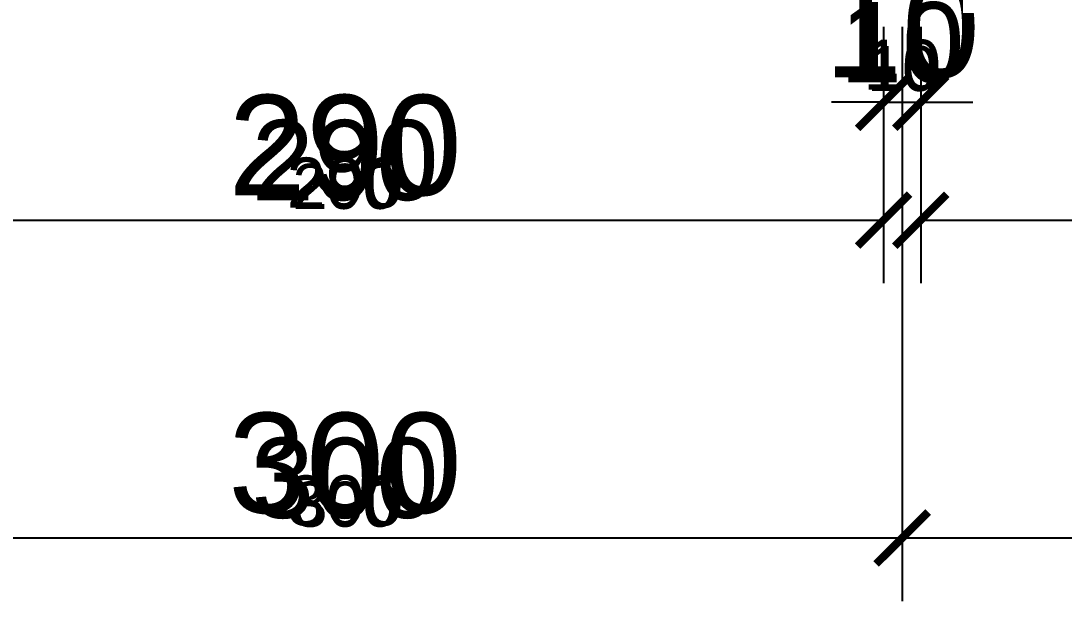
# Model space of a CAD drawing. Header units: millimetres. Extents: x -26398 to 135532, y -376633 to 43268.
# Drawn here: x 42737.7 to 43018.6, y -148138 to -147981.7 of the extents above; entities that cross this region are included whole.
import ezdxf

# ---------------------------------------------------------------- set-up
doc = ezdxf.new("R2010")
doc.units = ezdxf.units.MM
for name, color, linetype in [('0 @ 10', 7, 'Continuous'), ('0 @ 4.5', 7, 'Continuous'), ('0 @ 5', 7, 'Continuous'), ('0 @ 8', 7, 'Continuous'), ('DIM', 7, 'Continuous'), ('DIM @ 10', 7, 'Continuous'), ('DIM @ 4.5', 7, 'Continuous'), ('DIM @ 5', 7, 'Continuous'), ('DIM @ 8', 7, 'Continuous')]:
    doc.layers.add(name, color=color, linetype=linetype)
doc.styles.get("Standard").update_dxf_attribs({"font": 'arial.ttf'})
doc.dimstyles.new('SCALE dimmatbang', dxfattribs={"dimscale": 70, "dimtxt": 2.7, "dimasz": 1.4, "dimexe": 1.7, "dimexo": 0.7, "dimtad": 1, "dimtoh": 1, "dimdec": 1, "dimtxsty": 'Standard', "dimblk": 'ARCHTICK', "dimcen": 2.5, "dimclrd": 1, "dimclre": 256, "dimadec": 0, "dimazin": 0, "dimtfac": 1, "dimtdec": 1, "dimtmove": 0, "dimatfit": 3, "dimfxl": 1, "dimarcsym": 0})

# ---------------------------------------------------------------- blocks, each defined once
blk = doc.blocks.new('_ArchTick')
at = {"color": 0, "linetype": 'ByBlock', "const_width": 0.15}
blk.add_lwpolyline([(-0.5, -0.5), (0.5, 0.5)], dxfattribs=at)
blk = doc.blocks.new('*D5943')
at = {"layer": 'DEFPOINTS', "color": 0, "transparency": 16777216}
for p in [(42680, -147980.16), (42970, -147980.16), (42970, -148035.42)]:
    blk.add_point(p, dxfattribs=at)
at = {"layer": 'DIM', "lineweight": -2, "transparency": 16777216}
for p, q in [((42680, -147983.31), (42680, -148043.07)), ((42970, -147983.31), (42970, -148043.07))]:
    blk.add_line(p, q, dxfattribs=at)
at = {"layer": 'DIM', "color": 1, "lineweight": -2, "transparency": 16777216}
blk.add_line((42680, -148035.42), (42970, -148035.42), dxfattribs=at)
at = {"layer": 'DIM', "color": 1, "lineweight": -2, "transparency": 16777216, "xscale": 6.3, "yscale": 6.3, "zscale": 6.3, "rotation": 180}
blk.add_blockref('_ArchTick', (42680, -148035.42), dxfattribs=at)
at = {"layer": 'DIM', "color": 1, "lineweight": -2, "transparency": 16777216, "xscale": 6.3, "yscale": 6.3, "zscale": 6.3}
blk.add_blockref('_ArchTick', (42970, -148035.42), dxfattribs=at)
at = {"layer": 'DIM', "color": 0, "transparency": 16777216, "insert": (42825, -148026.4), "char_height": 12.15, "attachment_point": 5}
blk.add_mtext('290', dxfattribs=at)
blk = doc.blocks.new('*D5944')
at = {"layer": 'DEFPOINTS', "color": 0, "transparency": 16777216}
for p in [(42680, -147980.16), (42970, -147980.16), (42970, -148035.42)]:
    blk.add_point(p, dxfattribs=at)
at = {"layer": 'DIM', "lineweight": -2, "transparency": 16777216}
for p, q in [((42680, -147987.16), (42680, -148052.42)), ((42970, -147987.16), (42970, -148052.42))]:
    blk.add_line(p, q, dxfattribs=at)
at = {"layer": 'DIM', "color": 1, "lineweight": -2, "transparency": 16777216}
blk.add_line((42680, -148035.42), (42970, -148035.42), dxfattribs=at)
at = {"layer": 'DIM', "color": 1, "lineweight": -2, "transparency": 16777216, "xscale": 14, "yscale": 14, "zscale": 14, "rotation": 180}
blk.add_blockref('_ArchTick', (42680, -148035.42), dxfattribs=at)
at = {"layer": 'DIM', "color": 1, "lineweight": -2, "transparency": 16777216, "xscale": 14, "yscale": 14, "zscale": 14}
blk.add_blockref('_ArchTick', (42970, -148035.42), dxfattribs=at)
at = {"layer": 'DIM', "color": 0, "transparency": 16777216, "insert": (42825, -148015.38), "char_height": 27, "attachment_point": 5}
blk.add_mtext('290', dxfattribs=at)
blk = doc.blocks.new('*D5945')
at = {"layer": 'DEFPOINTS', "color": 0, "transparency": 16777216}
for p in [(42680, -147980.16), (42970, -147980.16), (42970, -148035.42)]:
    blk.add_point(p, dxfattribs=at)
at = {"layer": 'DIM', "lineweight": -2, "transparency": 16777216}
for p, q in [((42680, -147985.76), (42680, -148049.02)), ((42970, -147985.76), (42970, -148049.02))]:
    blk.add_line(p, q, dxfattribs=at)
at = {"layer": 'DIM', "color": 1, "lineweight": -2, "transparency": 16777216}
blk.add_line((42680, -148035.42), (42970, -148035.42), dxfattribs=at)
at = {"layer": 'DIM', "color": 1, "lineweight": -2, "transparency": 16777216, "xscale": 11.2, "yscale": 11.2, "zscale": 11.2, "rotation": 180}
blk.add_blockref('_ArchTick', (42680, -148035.42), dxfattribs=at)
at = {"layer": 'DIM', "color": 1, "lineweight": -2, "transparency": 16777216, "xscale": 11.2, "yscale": 11.2, "zscale": 11.2}
blk.add_blockref('_ArchTick', (42970, -148035.42), dxfattribs=at)
at = {"layer": 'DIM', "color": 0, "transparency": 16777216, "insert": (42825, -148019.39), "char_height": 21.6, "attachment_point": 5}
blk.add_mtext('290', dxfattribs=at)
blk = doc.blocks.new('*D5946')
at = {"layer": 'DEFPOINTS', "color": 0, "transparency": 16777216}
for p in [(42680, -147980.16), (42970, -147980.16), (42970, -148035.42)]:
    blk.add_point(p, dxfattribs=at)
at = {"layer": 'DIM', "lineweight": -2, "transparency": 16777216}
for p, q in [((42680, -147983.66), (42680, -148043.92)), ((42970, -147983.66), (42970, -148043.92))]:
    blk.add_line(p, q, dxfattribs=at)
at = {"layer": 'DIM', "color": 1, "lineweight": -2, "transparency": 16777216}
blk.add_line((42680, -148035.42), (42970, -148035.42), dxfattribs=at)
at = {"layer": 'DIM', "color": 1, "lineweight": -2, "transparency": 16777216, "xscale": 7, "yscale": 7, "zscale": 7, "rotation": 180}
blk.add_blockref('_ArchTick', (42680, -148035.42), dxfattribs=at)
at = {"layer": 'DIM', "color": 1, "lineweight": -2, "transparency": 16777216, "xscale": 7, "yscale": 7, "zscale": 7}
blk.add_blockref('_ArchTick', (42970, -148035.42), dxfattribs=at)
at = {"layer": 'DIM', "color": 0, "transparency": 16777216, "insert": (42825, -148025.4), "char_height": 13.5, "attachment_point": 5}
blk.add_mtext('290', dxfattribs=at)
blk = doc.blocks.new('*D5948')
at = {"lineweight": -2, "transparency": 16777216}
for p, q in [((42970, -147983.31), (42970, -148011.33)), ((42980, -147983.31), (42980, -148011.33))]:
    blk.add_line(p, q, dxfattribs=at)
at = {"color": 1, "lineweight": -2, "transparency": 16777216}
blk.add_line((42970, -148003.68), (42980, -148003.68), dxfattribs=at)
at = {"layer": 'DEFPOINTS', "color": 0, "transparency": 16777216}
for p in [(42970, -147980.16), (42980, -147980.16), (42980, -148003.68)]:
    blk.add_point(p, dxfattribs=at)
at = {"color": 1, "lineweight": -2, "transparency": 16777216, "xscale": 6.3, "yscale": 6.3, "zscale": 6.3, "rotation": 180}
blk.add_blockref('_ArchTick', (42970, -148003.68), dxfattribs=at)
at = {"color": 1, "lineweight": -2, "transparency": 16777216, "xscale": 6.3, "yscale": 6.3, "zscale": 6.3}
blk.add_blockref('_ArchTick', (42980, -148003.68), dxfattribs=at)
at = {"color": 0, "transparency": 16777216, "insert": (42975, -147994.66), "char_height": 12.15, "attachment_point": 5}
blk.add_mtext('10', dxfattribs=at)
blk = doc.blocks.new('*D5949')
at = {"lineweight": -2, "transparency": 16777216}
for p, q in [((42970, -147987.16), (42970, -148020.68)), ((42980, -147987.16), (42980, -148020.68))]:
    blk.add_line(p, q, dxfattribs=at)
at = {"color": 1, "lineweight": -2, "transparency": 16777216}
for p, q in [((42970, -148003.68), (42956, -148003.68)), ((42970, -148003.68), (42980, -148003.68)), ((42980, -148003.68), (42994, -148003.68))]:
    blk.add_line(p, q, dxfattribs=at)
at = {"layer": 'DEFPOINTS', "color": 0, "transparency": 16777216}
for p in [(42970, -147980.16), (42980, -147980.16), (42980, -148003.68)]:
    blk.add_point(p, dxfattribs=at)
at = {"color": 1, "lineweight": -2, "transparency": 16777216, "xscale": 14, "yscale": 14, "zscale": 14}
blk.add_blockref('_ArchTick', (42970, -148003.68), dxfattribs=at)
at = {"color": 1, "lineweight": -2, "transparency": 16777216, "xscale": 14, "yscale": 14, "zscale": 14, "rotation": 180}
blk.add_blockref('_ArchTick', (42980, -148003.68), dxfattribs=at)
at = {"color": 0, "transparency": 16777216, "insert": (42975, -147983.64), "char_height": 27, "attachment_point": 5}
blk.add_mtext('10', dxfattribs=at)
blk = doc.blocks.new('*D5950')
at = {"lineweight": -2, "transparency": 16777216}
for p, q in [((42970, -147985.76), (42970, -148017.28)), ((42980, -147985.76), (42980, -148017.28))]:
    blk.add_line(p, q, dxfattribs=at)
at = {"color": 1, "lineweight": -2, "transparency": 16777216}
blk.add_line((42970, -148003.68), (42980, -148003.68), dxfattribs=at)
at = {"layer": 'DEFPOINTS', "color": 0, "transparency": 16777216}
for p in [(42970, -147980.16), (42980, -147980.16), (42980, -148003.68)]:
    blk.add_point(p, dxfattribs=at)
at = {"color": 1, "lineweight": -2, "transparency": 16777216, "xscale": 11.2, "yscale": 11.2, "zscale": 11.2, "rotation": 180}
blk.add_blockref('_ArchTick', (42970, -148003.68), dxfattribs=at)
at = {"color": 1, "lineweight": -2, "transparency": 16777216, "xscale": 11.2, "yscale": 11.2, "zscale": 11.2}
blk.add_blockref('_ArchTick', (42980, -148003.68), dxfattribs=at)
at = {"color": 0, "transparency": 16777216, "insert": (42975, -147987.65), "char_height": 21.6, "attachment_point": 5}
blk.add_mtext('10', dxfattribs=at)
blk = doc.blocks.new('*D5951')
at = {"lineweight": -2, "transparency": 16777216}
for p, q in [((42970, -147983.66), (42970, -148012.18)), ((42980, -147983.66), (42980, -148012.18))]:
    blk.add_line(p, q, dxfattribs=at)
at = {"color": 1, "lineweight": -2, "transparency": 16777216}
blk.add_line((42970, -148003.68), (42980, -148003.68), dxfattribs=at)
at = {"layer": 'DEFPOINTS', "color": 0, "transparency": 16777216}
for p in [(42970, -147980.16), (42980, -147980.16), (42980, -148003.68)]:
    blk.add_point(p, dxfattribs=at)
at = {"color": 1, "lineweight": -2, "transparency": 16777216, "xscale": 7, "yscale": 7, "zscale": 7, "rotation": 180}
blk.add_blockref('_ArchTick', (42970, -148003.68), dxfattribs=at)
at = {"color": 1, "lineweight": -2, "transparency": 16777216, "xscale": 7, "yscale": 7, "zscale": 7}
blk.add_blockref('_ArchTick', (42980, -148003.68), dxfattribs=at)
at = {"color": 0, "transparency": 16777216, "insert": (42975, -147993.66), "char_height": 13.5, "attachment_point": 5}
blk.add_mtext('10', dxfattribs=at)
blk = doc.blocks.new('*D5953')
at = {"layer": 'DEFPOINTS', "color": 0, "transparency": 16777216}
for p in [(42980, -147980.16), (43270, -147980.16), (43270, -148035.42)]:
    blk.add_point(p, dxfattribs=at)
at = {"layer": 'DIM', "lineweight": -2, "transparency": 16777216}
for p, q in [((42980, -147983.31), (42980, -148043.07)), ((43270, -147983.31), (43270, -148043.07))]:
    blk.add_line(p, q, dxfattribs=at)
at = {"layer": 'DIM', "color": 1, "lineweight": -2, "transparency": 16777216}
blk.add_line((42980, -148035.42), (43270, -148035.42), dxfattribs=at)
at = {"layer": 'DIM', "color": 1, "lineweight": -2, "transparency": 16777216, "xscale": 6.3, "yscale": 6.3, "zscale": 6.3, "rotation": 180}
blk.add_blockref('_ArchTick', (42980, -148035.42), dxfattribs=at)
at = {"layer": 'DIM', "color": 1, "lineweight": -2, "transparency": 16777216, "xscale": 6.3, "yscale": 6.3, "zscale": 6.3}
blk.add_blockref('_ArchTick', (43270, -148035.42), dxfattribs=at)
at = {"layer": 'DIM', "color": 0, "transparency": 16777216, "insert": (43125, -148026.4), "char_height": 12.15, "attachment_point": 5}
blk.add_mtext('290', dxfattribs=at)
blk = doc.blocks.new('*D5954')
at = {"layer": 'DEFPOINTS', "color": 0, "transparency": 16777216}
for p in [(42980, -147980.16), (43270, -147980.16), (43270, -148035.42)]:
    blk.add_point(p, dxfattribs=at)
at = {"layer": 'DIM', "lineweight": -2, "transparency": 16777216}
for p, q in [((42980, -147987.16), (42980, -148052.42)), ((43270, -147987.16), (43270, -148052.42))]:
    blk.add_line(p, q, dxfattribs=at)
at = {"layer": 'DIM', "color": 1, "lineweight": -2, "transparency": 16777216}
blk.add_line((42980, -148035.42), (43270, -148035.42), dxfattribs=at)
at = {"layer": 'DIM', "color": 1, "lineweight": -2, "transparency": 16777216, "xscale": 14, "yscale": 14, "zscale": 14, "rotation": 180}
blk.add_blockref('_ArchTick', (42980, -148035.42), dxfattribs=at)
at = {"layer": 'DIM', "color": 1, "lineweight": -2, "transparency": 16777216, "xscale": 14, "yscale": 14, "zscale": 14}
blk.add_blockref('_ArchTick', (43270, -148035.42), dxfattribs=at)
at = {"layer": 'DIM', "color": 0, "transparency": 16777216, "insert": (43125, -148015.38), "char_height": 27, "attachment_point": 5}
blk.add_mtext('290', dxfattribs=at)
blk = doc.blocks.new('*D5955')
at = {"layer": 'DEFPOINTS', "color": 0, "transparency": 16777216}
for p in [(42980, -147980.16), (43270, -147980.16), (43270, -148035.42)]:
    blk.add_point(p, dxfattribs=at)
at = {"layer": 'DIM', "lineweight": -2, "transparency": 16777216}
for p, q in [((42980, -147985.76), (42980, -148049.02)), ((43270, -147985.76), (43270, -148049.02))]:
    blk.add_line(p, q, dxfattribs=at)
at = {"layer": 'DIM', "color": 1, "lineweight": -2, "transparency": 16777216}
blk.add_line((42980, -148035.42), (43270, -148035.42), dxfattribs=at)
at = {"layer": 'DIM', "color": 1, "lineweight": -2, "transparency": 16777216, "xscale": 11.2, "yscale": 11.2, "zscale": 11.2, "rotation": 180}
blk.add_blockref('_ArchTick', (42980, -148035.42), dxfattribs=at)
at = {"layer": 'DIM', "color": 1, "lineweight": -2, "transparency": 16777216, "xscale": 11.2, "yscale": 11.2, "zscale": 11.2}
blk.add_blockref('_ArchTick', (43270, -148035.42), dxfattribs=at)
at = {"layer": 'DIM', "color": 0, "transparency": 16777216, "insert": (43125, -148019.39), "char_height": 21.6, "attachment_point": 5}
blk.add_mtext('290', dxfattribs=at)
blk = doc.blocks.new('*D5956')
at = {"layer": 'DEFPOINTS', "color": 0, "transparency": 16777216}
for p in [(42980, -147980.16), (43270, -147980.16), (43270, -148035.42)]:
    blk.add_point(p, dxfattribs=at)
at = {"layer": 'DIM', "lineweight": -2, "transparency": 16777216}
for p, q in [((42980, -147983.66), (42980, -148043.92)), ((43270, -147983.66), (43270, -148043.92))]:
    blk.add_line(p, q, dxfattribs=at)
at = {"layer": 'DIM', "color": 1, "lineweight": -2, "transparency": 16777216}
blk.add_line((42980, -148035.42), (43270, -148035.42), dxfattribs=at)
at = {"layer": 'DIM', "color": 1, "lineweight": -2, "transparency": 16777216, "xscale": 7, "yscale": 7, "zscale": 7, "rotation": 180}
blk.add_blockref('_ArchTick', (42980, -148035.42), dxfattribs=at)
at = {"layer": 'DIM', "color": 1, "lineweight": -2, "transparency": 16777216, "xscale": 7, "yscale": 7, "zscale": 7}
blk.add_blockref('_ArchTick', (43270, -148035.42), dxfattribs=at)
at = {"layer": 'DIM', "color": 0, "transparency": 16777216, "insert": (43125, -148025.4), "char_height": 13.5, "attachment_point": 5}
blk.add_mtext('290', dxfattribs=at)
blk = doc.blocks.new('*D5993')
at = {"layer": 'DEFPOINTS', "color": 0, "transparency": 16777216}
for p in [(42975, -147980.16), (43275, -147980.16), (42975, -148121.04)]:
    blk.add_point(p, dxfattribs=at)
at = {"layer": 'DIM', "lineweight": -2, "transparency": 16777216}
for p, q in [((42975, -147983.31), (42975, -148128.69)), ((43275, -147983.31), (43275, -148128.69))]:
    blk.add_line(p, q, dxfattribs=at)
at = {"layer": 'DIM', "color": 1, "lineweight": -2, "transparency": 16777216}
blk.add_line((43275, -148121.04), (42975, -148121.04), dxfattribs=at)
at = {"layer": 'DIM', "color": 1, "lineweight": -2, "transparency": 16777216, "xscale": 6.3, "yscale": 6.3, "zscale": 6.3, "rotation": 180}
blk.add_blockref('_ArchTick', (42975, -148121.04), dxfattribs=at)
at = {"layer": 'DIM', "color": 1, "lineweight": -2, "transparency": 16777216, "xscale": 6.3, "yscale": 6.3, "zscale": 6.3}
blk.add_blockref('_ArchTick', (43275, -148121.04), dxfattribs=at)
at = {"layer": 'DIM', "color": 0, "transparency": 16777216, "insert": (43125, -148112.02), "char_height": 12.15, "attachment_point": 5}
blk.add_mtext('300', dxfattribs=at)
blk = doc.blocks.new('*D5994')
at = {"layer": 'DEFPOINTS', "color": 0, "transparency": 16777216}
for p in [(42975, -147980.16), (43275, -147980.16), (42975, -148121.04)]:
    blk.add_point(p, dxfattribs=at)
at = {"layer": 'DIM', "lineweight": -2, "transparency": 16777216}
for p, q in [((42975, -147987.16), (42975, -148138.04)), ((43275, -147987.16), (43275, -148138.04))]:
    blk.add_line(p, q, dxfattribs=at)
at = {"layer": 'DIM', "color": 1, "lineweight": -2, "transparency": 16777216}
blk.add_line((43275, -148121.04), (42975, -148121.04), dxfattribs=at)
at = {"layer": 'DIM', "color": 1, "lineweight": -2, "transparency": 16777216, "xscale": 14, "yscale": 14, "zscale": 14, "rotation": 180}
blk.add_blockref('_ArchTick', (42975, -148121.04), dxfattribs=at)
at = {"layer": 'DIM', "color": 1, "lineweight": -2, "transparency": 16777216, "xscale": 14, "yscale": 14, "zscale": 14}
blk.add_blockref('_ArchTick', (43275, -148121.04), dxfattribs=at)
at = {"layer": 'DIM', "color": 0, "transparency": 16777216, "insert": (43125, -148101), "char_height": 27, "attachment_point": 5}
blk.add_mtext('300', dxfattribs=at)
blk = doc.blocks.new('*D5995')
at = {"layer": 'DEFPOINTS', "color": 0, "transparency": 16777216}
for p in [(42975, -147980.16), (43275, -147980.16), (42975, -148121.04)]:
    blk.add_point(p, dxfattribs=at)
at = {"layer": 'DIM', "lineweight": -2, "transparency": 16777216}
for p, q in [((42975, -147985.76), (42975, -148134.64)), ((43275, -147985.76), (43275, -148134.64))]:
    blk.add_line(p, q, dxfattribs=at)
at = {"layer": 'DIM', "color": 1, "lineweight": -2, "transparency": 16777216}
blk.add_line((43275, -148121.04), (42975, -148121.04), dxfattribs=at)
at = {"layer": 'DIM', "color": 1, "lineweight": -2, "transparency": 16777216, "xscale": 11.2, "yscale": 11.2, "zscale": 11.2, "rotation": 180}
blk.add_blockref('_ArchTick', (42975, -148121.04), dxfattribs=at)
at = {"layer": 'DIM', "color": 1, "lineweight": -2, "transparency": 16777216, "xscale": 11.2, "yscale": 11.2, "zscale": 11.2}
blk.add_blockref('_ArchTick', (43275, -148121.04), dxfattribs=at)
at = {"layer": 'DIM', "color": 0, "transparency": 16777216, "insert": (43125, -148105.01), "char_height": 21.6, "attachment_point": 5}
blk.add_mtext('300', dxfattribs=at)
blk = doc.blocks.new('*D5996')
at = {"layer": 'DEFPOINTS', "color": 0, "transparency": 16777216}
for p in [(42975, -147980.16), (43275, -147980.16), (42975, -148121.04)]:
    blk.add_point(p, dxfattribs=at)
at = {"layer": 'DIM', "lineweight": -2, "transparency": 16777216}
for p, q in [((42975, -147983.66), (42975, -148129.54)), ((43275, -147983.66), (43275, -148129.54))]:
    blk.add_line(p, q, dxfattribs=at)
at = {"layer": 'DIM', "color": 1, "lineweight": -2, "transparency": 16777216}
blk.add_line((43275, -148121.04), (42975, -148121.04), dxfattribs=at)
at = {"layer": 'DIM', "color": 1, "lineweight": -2, "transparency": 16777216, "xscale": 7, "yscale": 7, "zscale": 7, "rotation": 180}
blk.add_blockref('_ArchTick', (42975, -148121.04), dxfattribs=at)
at = {"layer": 'DIM', "color": 1, "lineweight": -2, "transparency": 16777216, "xscale": 7, "yscale": 7, "zscale": 7}
blk.add_blockref('_ArchTick', (43275, -148121.04), dxfattribs=at)
at = {"layer": 'DIM', "color": 0, "transparency": 16777216, "insert": (43125, -148111.02), "char_height": 13.5, "attachment_point": 5}
blk.add_mtext('300', dxfattribs=at)
blk = doc.blocks.new('*D5998')
at = {"layer": 'DEFPOINTS', "color": 0, "transparency": 16777216}
for p in [(42675, -147980.16), (42975, -147980.16), (42675, -148121.04)]:
    blk.add_point(p, dxfattribs=at)
at = {"layer": 'DIM', "lineweight": -2, "transparency": 16777216}
for p, q in [((42675, -147983.31), (42675, -148128.69)), ((42975, -147983.31), (42975, -148128.69))]:
    blk.add_line(p, q, dxfattribs=at)
at = {"layer": 'DIM', "color": 1, "lineweight": -2, "transparency": 16777216}
blk.add_line((42975, -148121.04), (42675, -148121.04), dxfattribs=at)
at = {"layer": 'DIM', "color": 1, "lineweight": -2, "transparency": 16777216, "xscale": 6.3, "yscale": 6.3, "zscale": 6.3, "rotation": 180}
blk.add_blockref('_ArchTick', (42675, -148121.04), dxfattribs=at)
at = {"layer": 'DIM', "color": 1, "lineweight": -2, "transparency": 16777216, "xscale": 6.3, "yscale": 6.3, "zscale": 6.3}
blk.add_blockref('_ArchTick', (42975, -148121.04), dxfattribs=at)
at = {"layer": 'DIM', "color": 0, "transparency": 16777216, "insert": (42825, -148112.02), "char_height": 12.15, "attachment_point": 5}
blk.add_mtext('300', dxfattribs=at)
blk = doc.blocks.new('*D5999')
at = {"layer": 'DEFPOINTS', "color": 0, "transparency": 16777216}
for p in [(42675, -147980.16), (42975, -147980.16), (42675, -148121.04)]:
    blk.add_point(p, dxfattribs=at)
at = {"layer": 'DIM', "lineweight": -2, "transparency": 16777216}
for p, q in [((42675, -147987.16), (42675, -148138.04)), ((42975, -147987.16), (42975, -148138.04))]:
    blk.add_line(p, q, dxfattribs=at)
at = {"layer": 'DIM', "color": 1, "lineweight": -2, "transparency": 16777216}
blk.add_line((42975, -148121.04), (42675, -148121.04), dxfattribs=at)
at = {"layer": 'DIM', "color": 1, "lineweight": -2, "transparency": 16777216, "xscale": 14, "yscale": 14, "zscale": 14, "rotation": 180}
blk.add_blockref('_ArchTick', (42675, -148121.04), dxfattribs=at)
at = {"layer": 'DIM', "color": 1, "lineweight": -2, "transparency": 16777216, "xscale": 14, "yscale": 14, "zscale": 14}
blk.add_blockref('_ArchTick', (42975, -148121.04), dxfattribs=at)
at = {"layer": 'DIM', "color": 0, "transparency": 16777216, "insert": (42825, -148101), "char_height": 27, "attachment_point": 5}
blk.add_mtext('300', dxfattribs=at)
blk = doc.blocks.new('*D6000')
at = {"layer": 'DEFPOINTS', "color": 0, "transparency": 16777216}
for p in [(42675, -147980.16), (42975, -147980.16), (42675, -148121.04)]:
    blk.add_point(p, dxfattribs=at)
at = {"layer": 'DIM', "lineweight": -2, "transparency": 16777216}
for p, q in [((42675, -147985.76), (42675, -148134.64)), ((42975, -147985.76), (42975, -148134.64))]:
    blk.add_line(p, q, dxfattribs=at)
at = {"layer": 'DIM', "color": 1, "lineweight": -2, "transparency": 16777216}
blk.add_line((42975, -148121.04), (42675, -148121.04), dxfattribs=at)
at = {"layer": 'DIM', "color": 1, "lineweight": -2, "transparency": 16777216, "xscale": 11.2, "yscale": 11.2, "zscale": 11.2, "rotation": 180}
blk.add_blockref('_ArchTick', (42675, -148121.04), dxfattribs=at)
at = {"layer": 'DIM', "color": 1, "lineweight": -2, "transparency": 16777216, "xscale": 11.2, "yscale": 11.2, "zscale": 11.2}
blk.add_blockref('_ArchTick', (42975, -148121.04), dxfattribs=at)
at = {"layer": 'DIM', "color": 0, "transparency": 16777216, "insert": (42825, -148105.01), "char_height": 21.6, "attachment_point": 5}
blk.add_mtext('300', dxfattribs=at)
blk = doc.blocks.new('*D6001')
at = {"layer": 'DEFPOINTS', "color": 0, "transparency": 16777216}
for p in [(42675, -147980.16), (42975, -147980.16), (42675, -148121.04)]:
    blk.add_point(p, dxfattribs=at)
at = {"layer": 'DIM', "lineweight": -2, "transparency": 16777216}
for p, q in [((42675, -147983.66), (42675, -148129.54)), ((42975, -147983.66), (42975, -148129.54))]:
    blk.add_line(p, q, dxfattribs=at)
at = {"layer": 'DIM', "color": 1, "lineweight": -2, "transparency": 16777216}
blk.add_line((42975, -148121.04), (42675, -148121.04), dxfattribs=at)
at = {"layer": 'DIM', "color": 1, "lineweight": -2, "transparency": 16777216, "xscale": 7, "yscale": 7, "zscale": 7, "rotation": 180}
blk.add_blockref('_ArchTick', (42675, -148121.04), dxfattribs=at)
at = {"layer": 'DIM', "color": 1, "lineweight": -2, "transparency": 16777216, "xscale": 7, "yscale": 7, "zscale": 7}
blk.add_blockref('_ArchTick', (42975, -148121.04), dxfattribs=at)
at = {"layer": 'DIM', "color": 0, "transparency": 16777216, "insert": (42825, -148111.02), "char_height": 13.5, "attachment_point": 5}
blk.add_mtext('300', dxfattribs=at)
blk = doc.blocks.new('*U8890')
at = {"layer": 'DIM @ 10'}
dim = blk.add_linear_dim(base=(42970, -148035.42), p1=(42680, -147980.16), p2=(42970, -147980.16), angle=180, dimstyle='SCALE dimmatbang', override={"dimscale": 10, "dimtix": 0, "dimtofl": 1, "dimtmove": 0, "dimatfit": 3}, dxfattribs=at)
dim.commit()
dim.dimension.update_dxf_attribs({"geometry": '*D5944', "text_midpoint": (42825, -148015.38)})
at = {"layer": 'DIM @ 4.5'}
dim = blk.add_linear_dim(base=(42970, -148035.42), p1=(42680, -147980.16), p2=(42970, -147980.16), angle=180, dimstyle='SCALE dimmatbang', override={"dimscale": 4.5, "dimtix": 0, "dimtofl": 1, "dimtmove": 0, "dimatfit": 3}, dxfattribs=at)
dim.commit()
dim.dimension.update_dxf_attribs({"geometry": '*D5943', "text_midpoint": (42825, -148026.4)})
at = {"layer": 'DIM @ 5'}
dim = blk.add_linear_dim(base=(42970, -148035.42), p1=(42680, -147980.16), p2=(42970, -147980.16), angle=180, dimstyle='SCALE dimmatbang', override={"dimscale": 5, "dimtix": 0, "dimtofl": 1, "dimtmove": 0, "dimatfit": 3}, dxfattribs=at)
dim.commit()
dim.dimension.update_dxf_attribs({"geometry": '*D5946', "text_midpoint": (42825, -148025.4)})
at = {"layer": 'DIM @ 8'}
dim = blk.add_linear_dim(base=(42970, -148035.42), p1=(42680, -147980.16), p2=(42970, -147980.16), angle=180, dimstyle='SCALE dimmatbang', override={"dimscale": 8, "dimtix": 0, "dimtofl": 1, "dimtmove": 0, "dimatfit": 3}, dxfattribs=at)
dim.commit()
dim.dimension.update_dxf_attribs({"geometry": '*D5945', "text_midpoint": (42825, -148019.39)})
blk = doc.blocks.new('*U8891')
at = {"layer": '0 @ 10'}
dim = blk.add_linear_dim(base=(42980, -148003.68), p1=(42970, -147980.16), p2=(42980, -147980.16), angle=180, dimstyle='SCALE dimmatbang', override={"dimscale": 10, "dimtix": 0, "dimtofl": 1, "dimtmove": 0, "dimatfit": 3}, dxfattribs=at)
dim.commit()
dim.dimension.update_dxf_attribs({"geometry": '*D5949', "text_midpoint": (42975, -148003.68), "dimtype": 128})
at = {"layer": '0 @ 4.5'}
dim = blk.add_linear_dim(base=(42980, -148003.68), p1=(42970, -147980.16), p2=(42980, -147980.16), angle=180, dimstyle='SCALE dimmatbang', override={"dimscale": 4.5, "dimtix": 0, "dimtofl": 1, "dimtmove": 0, "dimatfit": 3}, dxfattribs=at)
dim.commit()
dim.dimension.update_dxf_attribs({"geometry": '*D5948', "text_midpoint": (42975, -148003.68), "dimtype": 128})
at = {"layer": '0 @ 5'}
dim = blk.add_linear_dim(base=(42980, -148003.68), p1=(42970, -147980.16), p2=(42980, -147980.16), angle=180, dimstyle='SCALE dimmatbang', override={"dimscale": 5, "dimtix": 0, "dimtofl": 1, "dimtmove": 0, "dimatfit": 3}, dxfattribs=at)
dim.commit()
dim.dimension.update_dxf_attribs({"geometry": '*D5951', "text_midpoint": (42975, -148003.68), "dimtype": 128})
at = {"layer": '0 @ 8'}
dim = blk.add_linear_dim(base=(42980, -148003.68), p1=(42970, -147980.16), p2=(42980, -147980.16), angle=180, dimstyle='SCALE dimmatbang', override={"dimscale": 8, "dimtix": 0, "dimtofl": 1, "dimtmove": 0, "dimatfit": 3}, dxfattribs=at)
dim.commit()
dim.dimension.update_dxf_attribs({"geometry": '*D5950', "text_midpoint": (42975, -148003.68), "dimtype": 128})
blk = doc.blocks.new('*U8892')
at = {"layer": 'DIM @ 10'}
dim = blk.add_linear_dim(base=(43270, -148035.42), p1=(42980, -147980.16), p2=(43270, -147980.16), angle=180, dimstyle='SCALE dimmatbang', override={"dimscale": 10, "dimtix": 0, "dimtofl": 1, "dimtmove": 0, "dimatfit": 3}, dxfattribs=at)
dim.commit()
dim.dimension.update_dxf_attribs({"geometry": '*D5954', "text_midpoint": (43125, -148015.38)})
at = {"layer": 'DIM @ 4.5'}
dim = blk.add_linear_dim(base=(43270, -148035.42), p1=(42980, -147980.16), p2=(43270, -147980.16), angle=180, dimstyle='SCALE dimmatbang', override={"dimscale": 4.5, "dimtix": 0, "dimtofl": 1, "dimtmove": 0, "dimatfit": 3}, dxfattribs=at)
dim.commit()
dim.dimension.update_dxf_attribs({"geometry": '*D5953', "text_midpoint": (43125, -148026.4)})
at = {"layer": 'DIM @ 5'}
dim = blk.add_linear_dim(base=(43270, -148035.42), p1=(42980, -147980.16), p2=(43270, -147980.16), angle=180, dimstyle='SCALE dimmatbang', override={"dimscale": 5, "dimtix": 0, "dimtofl": 1, "dimtmove": 0, "dimatfit": 3}, dxfattribs=at)
dim.commit()
dim.dimension.update_dxf_attribs({"geometry": '*D5956', "text_midpoint": (43125, -148025.4)})
at = {"layer": 'DIM @ 8'}
dim = blk.add_linear_dim(base=(43270, -148035.42), p1=(42980, -147980.16), p2=(43270, -147980.16), angle=180, dimstyle='SCALE dimmatbang', override={"dimscale": 8, "dimtix": 0, "dimtofl": 1, "dimtmove": 0, "dimatfit": 3}, dxfattribs=at)
dim.commit()
dim.dimension.update_dxf_attribs({"geometry": '*D5955', "text_midpoint": (43125, -148019.39)})
blk = doc.blocks.new('*U8900')
at = {"layer": 'DIM @ 10'}
dim = blk.add_linear_dim(base=(42975, -148121.04), p1=(43275, -147980.16), p2=(42975, -147980.16), angle=180, dimstyle='SCALE dimmatbang', override={"dimscale": 10, "dimtix": 0, "dimtofl": 1, "dimtmove": 0, "dimatfit": 3}, dxfattribs=at)
dim.commit()
dim.dimension.update_dxf_attribs({"geometry": '*D5994', "text_midpoint": (43125, -148101)})
at = {"layer": 'DIM @ 4.5'}
dim = blk.add_linear_dim(base=(42975, -148121.04), p1=(43275, -147980.16), p2=(42975, -147980.16), angle=180, dimstyle='SCALE dimmatbang', override={"dimscale": 4.5, "dimtix": 0, "dimtofl": 1, "dimtmove": 0, "dimatfit": 3}, dxfattribs=at)
dim.commit()
dim.dimension.update_dxf_attribs({"geometry": '*D5993', "text_midpoint": (43125, -148112.02)})
at = {"layer": 'DIM @ 5'}
dim = blk.add_linear_dim(base=(42975, -148121.04), p1=(43275, -147980.16), p2=(42975, -147980.16), angle=180, dimstyle='SCALE dimmatbang', override={"dimscale": 5, "dimtix": 0, "dimtofl": 1, "dimtmove": 0, "dimatfit": 3}, dxfattribs=at)
dim.commit()
dim.dimension.update_dxf_attribs({"geometry": '*D5996', "text_midpoint": (43125, -148111.02)})
at = {"layer": 'DIM @ 8'}
dim = blk.add_linear_dim(base=(42975, -148121.04), p1=(43275, -147980.16), p2=(42975, -147980.16), angle=180, dimstyle='SCALE dimmatbang', override={"dimscale": 8, "dimtix": 0, "dimtofl": 1, "dimtmove": 0, "dimatfit": 3}, dxfattribs=at)
dim.commit()
dim.dimension.update_dxf_attribs({"geometry": '*D5995', "text_midpoint": (43125, -148105.01)})
blk = doc.blocks.new('*U8901')
at = {"layer": 'DIM @ 10'}
dim = blk.add_linear_dim(base=(42675, -148121.04), p1=(42975, -147980.16), p2=(42675, -147980.16), angle=180, dimstyle='SCALE dimmatbang', override={"dimscale": 10, "dimtix": 0, "dimtofl": 1, "dimtmove": 0, "dimatfit": 3}, dxfattribs=at)
dim.commit()
dim.dimension.update_dxf_attribs({"geometry": '*D5999', "text_midpoint": (42825, -148101)})
at = {"layer": 'DIM @ 4.5'}
dim = blk.add_linear_dim(base=(42675, -148121.04), p1=(42975, -147980.16), p2=(42675, -147980.16), angle=180, dimstyle='SCALE dimmatbang', override={"dimscale": 4.5, "dimtix": 0, "dimtofl": 1, "dimtmove": 0, "dimatfit": 3}, dxfattribs=at)
dim.commit()
dim.dimension.update_dxf_attribs({"geometry": '*D5998', "text_midpoint": (42825, -148112.02)})
at = {"layer": 'DIM @ 5'}
dim = blk.add_linear_dim(base=(42675, -148121.04), p1=(42975, -147980.16), p2=(42675, -147980.16), angle=180, dimstyle='SCALE dimmatbang', override={"dimscale": 5, "dimtix": 0, "dimtofl": 1, "dimtmove": 0, "dimatfit": 3}, dxfattribs=at)
dim.commit()
dim.dimension.update_dxf_attribs({"geometry": '*D6001', "text_midpoint": (42825, -148111.02)})
at = {"layer": 'DIM @ 8'}
dim = blk.add_linear_dim(base=(42675, -148121.04), p1=(42975, -147980.16), p2=(42675, -147980.16), angle=180, dimstyle='SCALE dimmatbang', override={"dimscale": 8, "dimtix": 0, "dimtofl": 1, "dimtmove": 0, "dimatfit": 3}, dxfattribs=at)
dim.commit()
dim.dimension.update_dxf_attribs({"geometry": '*D6000', "text_midpoint": (42825, -148105.01)})

msp = doc.modelspace()

# ---------------------------------------------------------------- block references
msp.add_blockref('*U8891', (0, 0))
at = {"layer": 'DIM'}
for name in ['*U8901', '*U8890', '*U8900', '*U8892']:
    msp.add_blockref(name, (0, 0), dxfattribs=at)

doc.saveas('drawing.dxf')
